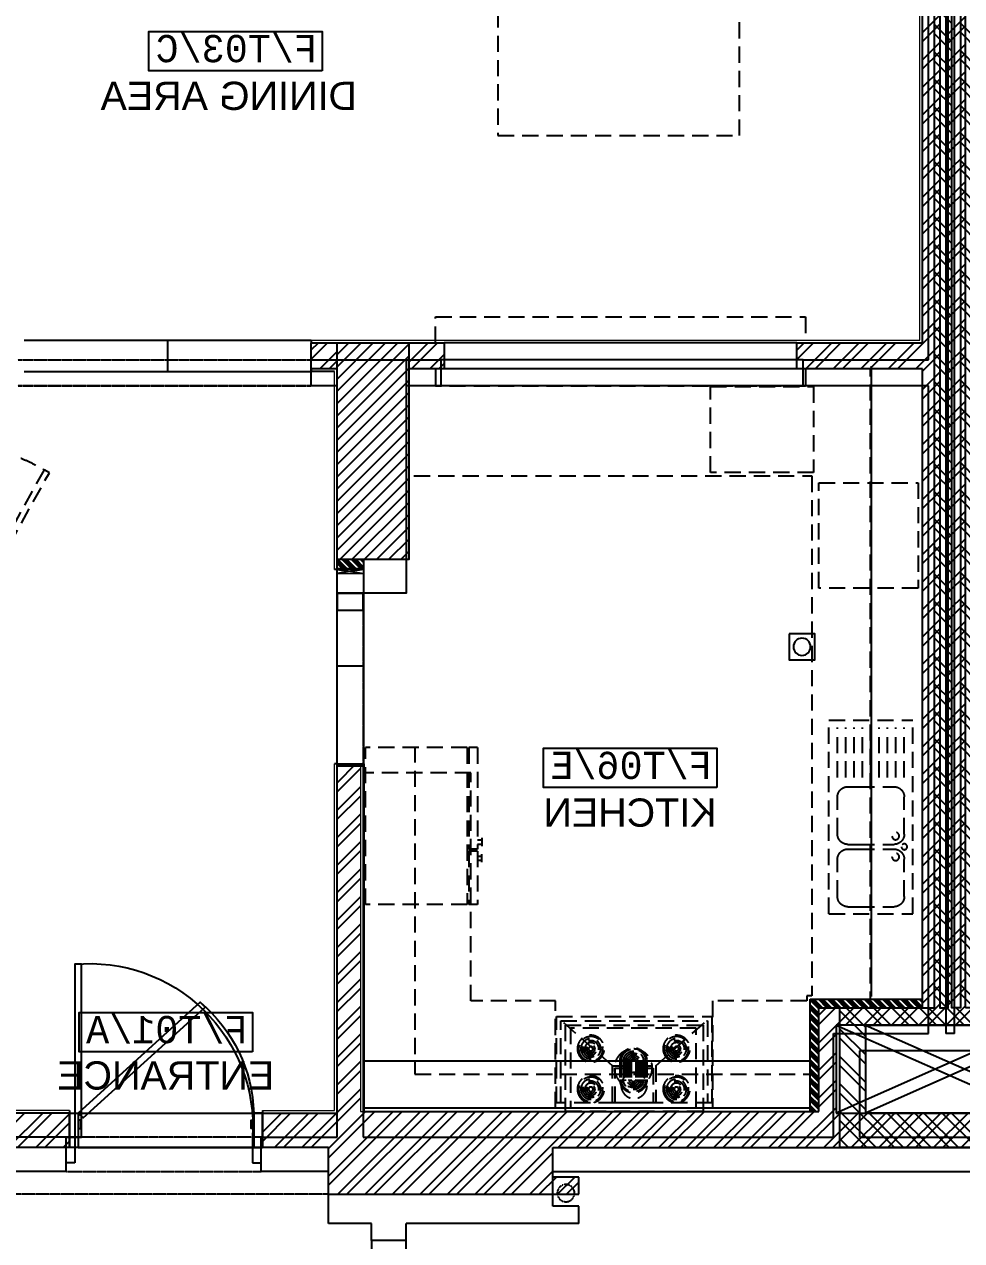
# Model space of a CAD drawing. Header units: millimetres. Extents: x 186805 to 449048, y 2167 to 51540.
# Drawn here: x 271732 to 277161, y 33332 to 40375 of the extents above; entities that cross this region are included whole.
import ezdxf
from ezdxf.enums import TextEntityAlignment as Align

# ---------------------------------------------------------------- set-up
doc = ezdxf.new("R2010")
doc.units = ezdxf.units.MM
for name, pattern in [('3117.NEW ID XR$0$BF$0$HIDDEN2', [0.1875, 0.125, -0.0625]), ('BC$0$HIDDEN2', [0.1875, 0.125, -0.0625]), ('HIDDEN2', [0.1875, 0.125, -0.0625])]:
    doc.linetypes.add(name, pattern=pattern)
doc.layers.get('0').update_dxf_attribs({"linetype": 'CONTINUOUS'})
for name, color, linetype, lineweight in [('0-60x60-C', 3, 'CONTINUOUS', 13), ('0-akl-plasterline', 9, 'CONTINUOUS', 13), ('ARCHITRAVE', 2, 'CONTINUOUS', 13)]:
    doc.layers.add(name, color=color, linetype=linetype, lineweight=lineweight)
for name, color, linetype in [('0-AKL-P1TILES', 8, 'CONTINUOUS'), ('3117.NEW ID XR$0$BF$0$A-ABOV', 1, '3117.NEW ID XR$0$BF$0$HIDDEN2'), ('A-ABOV', 1, 'HIDDEN2'), ('A-ABOVE DOOR', 1, 'HIDDEN2'), ('A-CONC-BLDG', 6, 'CONTINUOUS'), ('a-door', 4, 'CONTINUOUS'), ('A-ROOM_ID', 3, 'CONTINUOUS'), ('A-ROOM_NBR', 40, 'CONTINUOUS'), ('a-wall', 140, 'CONTINUOUS'), ('BC$0$a-door', 3, 'CONTINUOUS'), ('BC--FIT-DRAIN', 2, 'CONTINUOUS'), ('BC-A-ABOV', 8, 'BC$0$HIDDEN2'), ('BC-A-HATCH', 8, 'CONTINUOUS'), ('BC-A-wall', 6, 'CONTINUOUS'), ('BC-dim', 1, 'CONTINUOUS'), ('HATCH', 8, 'CONTINUOUS'), ('PIB-FP1$0$A-COLS', 7, 'CONTINUOUS'), ('TC-FLOORING', 41, 'CONTINUOUS')]:
    doc.layers.add(name, color=color, linetype=linetype)
doc.styles.add('SITE SURVEY ROOM$0$SITE SURVEY ROOM$0$XREF1$0$XREF1$0$XREF1$0$paris 2-3-4.DWG124$0$guest room-2$0$FINAL DRGS1$0$C2', font='swissk.ttf', dxfattribs={"height": 0.4})
doc.styles.add('style1', font='monos.ttf')
pattern_1 = [(315, (-189031.63, 11508.82), (-79.54951, -79.54951), []), (315, (-188978.59, 11508.82), (-79.54951, -79.54951), [])]
pattern_2 = [(225, (-72400.937, 14410.717), (-26.516504, 26.516504), []), (225, (-72400.937, 14401.88), (-26.516504, 26.516504), []), (225, (-72400.937, 14393.04), (-26.516504, 26.516504), []), (225, (-72400.937, 14384.2), (-26.516504, 26.516504), [])]

# ---------------------------------------------------------------- blocks, each defined once
blk = doc.blocks.new('A$C7C4A1575')
at = {"layer": 'A-ABOV', "color": 8}
for p, q in [((41195.1, 13250), (42895.1, 13250)), ((41195.1, 13100), (42895.1, 13100))]:
    blk.add_line(p, q, dxfattribs=at)
blk.add_circle((44370.1, 17925), 50, dxfattribs=at)
blk.add_circle((44370.1, 17925), 50, dxfattribs=at)
at = {"layer": 'A-ABOVE DOOR', "color": 8}
for p, q in [((41475.1, 17800), (42605.1, 17800)), ((42605.1, 17600), (41475.1, 17600)), ((43045.1, 15450), (43045.1, 14550)), ((43195.1, 14550), (43195.1, 15450)), ((42895.1, 13250), (41195.1, 13250)), ((41195.1, 13100), (42895.1, 13100))]:
    blk.add_line(p, q, dxfattribs=at)
at = {"layer": 'A-CONC-BLDG', "color": 8}
blk.add_lwpolyline([(43045.1, 13100), (43445.1, 13100), (43445.1, 14450), (43045.1, 14450)], close=True, dxfattribs=at)
at = {"layer": 'a-door', "color": 8, "lineweight": -3}
for p, q in [((43244, 18200), (43244, 18250)), ((43444, 18250), (43444, 18200)), ((43444, 18200), (43244, 18200))]:
    blk.add_line(p, q, dxfattribs=at)
for points in [[(41525.1, 17750), (41475.1, 17750), (41475.1, 17600), (41525.1, 17600)], [(41525.1, 17600), (41565.1, 17600), (41565.1, 16600), (41525.1, 16600), (41525.1, 17750)]]:
    blk.add_lwpolyline(points, dxfattribs=at)
blk.add_lwpolyline([(42555.1, 17750), (42605.1, 17750), (42605.1, 17600), (42555.1, 17600)], close=True, dxfattribs=at)
blk.add_arc((41612.4, 17540.6), 944.6, 264.69979, 3.60686, dxfattribs=at)
at = {"layer": 'a-wall', "color": 8}
for p, q in [((43244, 18200), (43244, 18100)), ((43444, 18200), (43444, 18100)), ((42995.1, 18100), (42995.1, 17800)), ((43244, 18100), (42995.1, 18100)), ((44445.1, 18100), (43444, 18100)), ((44445.1, 18100), (44445.1, 18000)), ((44445.1, 18000), (44295.1, 18000)), ((44295.1, 18000), (44295.1, 17800)), ((41475.1, 17800), (41095.1, 17800)), ((41475.1, 17800), (41475.1, 17600)), ((42605.1, 17800), (42605.1, 17600)), ((42995.1, 17800), (42605.1, 17800)), ((41475.1, 17600), (41045.1, 17600)), ((42605.1, 17600), (43045.1, 17600)), ((43045.1, 17600), (43045.1, 15450)), ((43195.1, 15450), (43195.1, 17600)), ((43195.1, 17600), (45920.1, 17600)), ((45920.1, 17600), (45920.1, 17000)), ((46070.1, 17100), (46070.1, 17600)), ((47120.1, 17100), (46070.1, 17100)), ((45920.1, 17000), (46470.1, 17000)), ((46470.1, 17000), (46470.1, 13250)), ((46620.1, 17000), (46570.1, 17000)), ((46570.1, 5450), (46570.1, 17000)), ((46620.1, 17000), (46620.1, 5450)), ((43045.1, 15450), (43195.1, 15450)), ((43045.1, 14550), (43195.1, 14550)), ((43045.1, 14450), (43045.1, 14550)), ((43195.1, 14550), (43195.1, 14450)), ((43045.1, 14450), (43195.1, 14450)), ((42895.1, 13250), (42895.1, 13100)), ((43045.1, 13250), (42895.1, 13250)), ((43645.1, 13250), (43445.1, 13250)), ((45745.1, 13250), (43645.1, 13250)), ((43645.1, 13100), (43645.1, 13250)), ((46470.1, 13250), (45745.1, 13250)), ((45745.1, 13250), (45745.1, 13100)), ((42895.1, 13100), (43045.1, 13100)), ((43445.1, 13100), (43645.1, 13100)), ((45745.1, 13100), (43645.1, 13100)), ((45745.1, 13100), (46470.1, 13100)), ((46470.1, 13100), (46470.1, 5450))]:
    blk.add_line(p, q, dxfattribs=at)
for points in [[(44295.1, 17800), (48895.1, 17800)], [(46070.1, 17600), (47120.1, 17600)]]:
    blk.add_lwpolyline(points, dxfattribs=at)
blk = doc.blocks.new('A$C32DD6ECA')
at = {"layer": '0-60x60-C', "color": 16, "xscale": 0.04183124983683228, "yscale": 0.04183124983683228, "zscale": 0.04183124983683228, "rotation": 180}
blk.add_blockref('A$C7C4A1575', (4397.08, 2202.64), dxfattribs=at)
blk = doc.blocks.new('A$C7DAB1636')
at = {"layer": 'BC-A-HATCH'}
h = blk.add_hatch(dxfattribs=at)
h.set_pattern_fill('ANSI32', color=256, scale=300, style=0)
h.set_pattern_definition([(315, (-72400.94, 14410.72), (-79.54951, -79.54951), []), (315, (-72347.9, 14410.72), (-79.54951, -79.54951), [])])
h.paths.add_polyline_path([(15050.4, 5552.1), (14667.4, 5552.1), (14667.4, 5282.1), (13217.4, 5282.1), (13217.4, 5382.1), (13367.4, 5382.1), (13367.4, 5552.1), (10427.4, 5552.1), (10427.4, 6361.8), (10977.4, 6361.8), (10977.4, 17762.1), (10617.4, 17762.1), (10617.4, 18012.1), (10967.4, 18012.1), (10967.4, 20762.1), (10717.4, 20762.1), (10717.4, 21012.1), (11417.4, 21012.1), (11417.4, 20762.1), (11167.4, 20762.1), (11167.4, 18012.1), (11492.4, 18012.1), (11492.4, 17762.1), (11227.4, 17762.1), (11227.4, 10212.1), (11952.4, 10212.1), (11952.4, 10062.1), (11227.4, 10062.1), (11227.4, 6361.8), (11827.4, 6361.8), (11827.4, 5761.8), (14482.4, 5761.8), (14482.4, 7774.1), (14617.4, 7774.1), (14617.4, 5752.1), (15050.4, 5752.1)])
h.paths.add_polyline_path([(11727.4, 5752.1), (11727.4, 6261.8), (11227.4, 6261.8), (10577.4, 6261.8), (10577.4, 5752.1)], flags=16)
h.paths.add_polyline_path([(11127.4, 6361.8), (11127.4, 17762.1), (11077.4, 17762.1), (11077.4, 6361.8)], flags=17)
h = blk.add_hatch(dxfattribs=at)
h.set_pattern_fill('ANSI32', color=256, scale=300, style=0)
h.set_pattern_definition(pattern_1)
h.paths.add_polyline_path([(22963.3, 5282.1), (16532.4, 5282.1), (16532.4, 5552.1), (16167.4, 5552.1), (16167.4, 5752.1), (16582.4, 5752.1), (16582.4, 6512.1), (16732.4, 6512.1), (16732.4, 5482.1), (19397.4, 5482.1), (19397.4, 7492.1), (19347.4, 7492.1), (19347.4, 7637.1), (20192.4, 7637.1), (20192.4, 8587.1), (20342.4, 8587.1), (20342.4, 7492.1), (19537.4, 7492.1), (19537.4, 5482.1), (21677.4, 5482.1), (21677.4, 5892.1), (21747.4, 5892.1), (21777.4, 5862.1), (21777.4, 5482.1), (22713.3, 5482.1), (22713.3, 6403.1), (22322.3, 6403.1), (22284.2, 6441.2), (22284.2, 6503.1), (22713.3, 6503.1), (22713.3, 7492.1), (21331.3, 7492.1), (21331.3, 7622.1), (22076.3, 7622.1), (22076.3, 9727.1), (21326.3, 9727.1), (21326.3, 9877.1), (22076.3, 9877.1), (22076.3, 11787.1), (21381.3, 11787.1), (21381.3, 11937.1), (22076.3, 11937.1), (22076.3, 13612.1), (22176.3, 13570.7), (22176.3, 9087.4), (22317.4, 9087.4), (22317.4, 13519.5), (22417.4, 13478.1), (22417.4, 9087.1), (22963.3, 9087.1)])
h.paths.add_polyline_path([(22813.3, 5482.1), (22863.3, 5482.1), (22863.3, 7492.1), (22813.3, 7492.1)], flags=16)
h.paths.add_polyline_path([(22863.3, 7537.2), (22863.3, 8937.1), (22267.4, 8937.1), (22267.4, 7537.2)], flags=16)
h = blk.add_hatch(dxfattribs=at)
h.set_pattern_fill('ANSI32', color=256, scale=300, style=0)
h.set_pattern_definition(pattern_1)
h.paths.add_polyline_path([(14202.4, 10062.1), (13997.4, 10062.1), (13997.4, 10212.1), (14202.4, 10212.1)])
h = blk.add_hatch(dxfattribs=at)
h.set_pattern_fill('ANSI31', color=1, scale=400, style=0)
h.set_pattern_definition([(315, (-189031.626, 11508.82), (-35.355339, -35.355339), [])])
h.paths.add_polyline_path([(14617.4, 8957.1), (14202.4, 8957.1), (14202.4, 10212.1), (14617.4, 10212.1)])
h = blk.add_hatch(dxfattribs=at)
h.set_pattern_fill('ANSI32', color=256, scale=300, style=0)
h.set_pattern_definition(pattern_1)
h.paths.add_polyline_path([(14767.4, 10062.1), (14617.4, 10062.1), (14617.4, 10212.1), (14767.4, 10212.1)])
at = {"layer": 'HATCH'}
h = blk.add_hatch(dxfattribs=at)
h.set_pattern_fill('ANSI34', color=256, scale=50, angle=450, style=0)
h.set_pattern_definition(pattern_2)
h.paths.add_polyline_path([(14617.4, 8905.1), (14462.4, 8905.1), (14462.4, 8957.1), (14617.4, 8957.1)])
h = blk.add_hatch(dxfattribs=at)
h.set_pattern_fill('ANSI31', color=256, scale=9, angle=90, style=0)
h.set_pattern_definition([(225, (-47938.4759, 14408.7172), (-0.795495129, 0.795495129), [])])
h.paths.add_polyline_path([(14617.4, 8900.1), (14617.4, 8900.1), (14588.9, 8900.1), (14588.9, 8897.6), (14583.9, 8897.6), (14583.9, 8900.1), (14557.9, 8900.1), (14557.9, 8897.6), (14552.9, 8897.6), (14552.9, 8900.1), (14526.9, 8900.1), (14526.9, 8897.6), (14521.9, 8897.6), (14521.9, 8900.1), (14495.9, 8900.1), (14495.9, 8897.6), (14490.9, 8897.6), (14490.9, 8900.1), (14462.4, 8900.1), (14462.4, 8905.1), (14617.4, 8905.1)])
h = blk.add_hatch(dxfattribs=at)
h.set_pattern_fill('ANSI34', color=256, scale=50, angle=450, style=0)
h.set_pattern_definition(pattern_2)
h.paths.add_polyline_path([(11877.4, 5761.8), (11827.4, 5761.8), (11827.4, 6361.8), (11227.4, 6361.8), (11227.4, 6411.8), (11877.4, 6411.8)])
at = {"layer": '0-AKL-P1TILES'}
for p, q in [((15598.4, 10047.1), (15598.4, 10227.1)), ((11524.9, 10077.2), (11524.9, 6426.9)), ((11882.4, 6052.1), (14467.4, 6052.1))]:
    blk.add_line(p, q, dxfattribs=at)
at = {"layer": '0-akl-plasterline', "color": 61}
for p, q in [((11242.4, 10227.1), (11242.4, 17747.1)), ((14767.4, 10227.1), (11242.4, 10227.1)), ((14632.4, 8900.1), (14632.4, 10047.1)), ((14482.4, 7774.1), (14482.4, 5761.8)), ((14632.4, 5767.1), (14632.4, 7774.1)), ((14482.4, 5761.8), (14462.4, 5761.8)), ((15050.4, 5767.1), (14632.4, 5767.1)), ((16167.4, 5767.1), (16567.4, 5767.1))]:
    blk.add_line(p, q, dxfattribs=at)
at = {"layer": '3117.NEW ID XR$0$BF$0$A-ABOV'}
blk.add_line((14667.4, 5282.1), (16532.4, 5282.1), dxfattribs=at)
at = {"layer": 'A-ROOM_NBR'}
for points in [[(14704.9, 11787.1), (15708.6, 11787.1), (15708.6, 12015.2), (14704.9, 12015.2)], [(12418.1, 7636.9), (13421.8, 7636.9), (13421.8, 7865), (12418.1, 7865)], [(15107.4, 6107.1), (16111.2, 6107.1), (16111.2, 6335.2), (15107.4, 6335.2)]]:
    blk.add_lwpolyline(points, close=True, dxfattribs=at)
at = {"layer": 'ARCHITRAVE'}
for p, q in [((14462.4, 8877.1), (14462.4, 8900.1)), ((14490.9, 8900.1), (14462.4, 8900.1)), ((14617.4, 8877.1), (14462.4, 8877.1)), ((14490.9, 8897.6), (14490.9, 8900.1)), ((14495.9, 8897.6), (14490.9, 8897.6)), ((14521.9, 8900.1), (14495.9, 8900.1)), ((14495.9, 8900.1), (14495.9, 8897.6)), ((14521.9, 8897.6), (14521.9, 8900.1)), ((14526.9, 8897.6), (14521.9, 8897.6)), ((14552.9, 8900.1), (14526.9, 8900.1)), ((14526.9, 8900.1), (14526.9, 8897.6)), ((14552.9, 8897.6), (14552.9, 8900.1)), ((14557.9, 8897.6), (14552.9, 8897.6)), ((14583.9, 8900.1), (14557.9, 8900.1)), ((14557.9, 8900.1), (14557.9, 8897.6)), ((14583.9, 8897.6), (14583.9, 8900.1)), ((14588.9, 8897.6), (14583.9, 8897.6)), ((14588.9, 8900.1), (14588.9, 8897.6)), ((14617.4, 8900.1), (14588.9, 8900.1)), ((14617.4, 8905.1), (14617.4, 8877.1))]:
    blk.add_line(p, q, dxfattribs=at)
at = {"layer": 'BC$0$a-door'}
for points in [[(16117.4, 5752.1), (16089.1, 5723.9), (15382, 6366), (15410.3, 6394.2)], [(15100.4, 5552.1), (15050.4, 5552.1), (15050.4, 5752.1), (15100.4, 5752.1)], [(15100.4, 5662.1), (15115.4, 5662.1), (15115.4, 5712.1), (15100.4, 5712.1)], [(16117.4, 5662.1), (16102.4, 5662.1), (16102.4, 5712.1), (16117.4, 5712.1)], [(16117.4, 5552.1), (16167.4, 5552.1), (16167.4, 5752.1), (16117.4, 5752.1)]]:
    blk.add_lwpolyline(points, close=True, dxfattribs=at)
blk.add_arc((15972.9, 5726.9), 872.8, 130.13057, 178.34371, dxfattribs=at)
at = {"layer": 'BC--FIT-DRAIN', "color": 5}
blk.add_lwpolyline([(11999.9, 8527.1), (11999.9, 8377.1), (11849.9, 8377.1), (11849.9, 8527.1)], close=True, dxfattribs=at)
at = {"layer": 'BC--FIT-DRAIN', "color": 3}
blk.add_circle((11924.9, 8452.1), 50, dxfattribs=at)
at = {"layer": 'BC-A-ABOV', "ltscale": 750}
for p, q in [((14047.4, 10362.1), (11904.4, 10362.1)), ((11904.4, 10362.1), (11904.4, 10227.1)), ((14047.4, 10212.1), (14047.4, 10362.1)), ((11904.4, 10062.1), (11904.4, 9962.1)), ((14047.4, 10062.1), (14047.4, 9962.1)), ((11904.4, 9962.1), (14047.4, 9962.1)), ((11282.4, 6906.9), (11282.4, 8026.9)), ((11769.4, 8026.9), (11282.4, 8026.9)), ((11332.4, 7695.3), (11332.4, 7985.5)), ((11380.8, 7695.3), (11380.8, 7985.5)), ((11429.2, 7695.3), (11429.2, 7985.5)), ((11477.5, 7695.3), (11477.5, 7985.5)), ((11525.9, 7695.3), (11525.9, 7985.5)), ((11574.3, 7695.3), (11574.3, 7985.5)), ((11622.6, 7695.3), (11622.6, 7985.5)), ((11671, 7695.3), (11671, 7985.5)), ((11719.4, 7695.3), (11719.4, 7985.5)), ((11769.4, 6906.9), (11769.4, 8026.9)), ((13803.8, 7869.2), (13803.8, 7280.4)), ((13803.8, 7869.2), (13853.8, 7869.2)), ((13853.8, 7869.2), (13853.8, 7280.4)), ((13863.8, 7869.2), (13863.8, 6959.2)), ((13863.8, 7869.2), (14453.8, 7869.2)), ((14453.8, 6959.2), (14453.8, 7869.2)), ((11597.8, 7642.2), (11392.4, 7642.2)), ((11659.4, 7642.2), (11597.8, 7642.2)), ((11332.4, 7368), (11332.4, 7582.2)), ((11719.4, 7368), (11719.4, 7582.2)), ((13780.3, 7345.4), (13780.3, 7298.5)), ((13803.8, 7333.7), (13780.3, 7333.7)), ((11597.8, 7308), (11392.4, 7308)), ((11597.8, 7281.1), (11392.4, 7281.1)), ((11659.4, 7308), (11597.8, 7308)), ((11659.4, 7281.1), (11597.8, 7281.1)), ((13803.8, 7310.2), (13780.3, 7310.2)), ((13803.8, 7280.4), (13853.8, 7280.4)), ((13803.8, 7269.2), (13803.8, 6959.2)), ((13803.8, 7269.2), (13853.8, 7269.2)), ((13853.8, 7269.2), (13853.8, 6959.2)), ((11332.4, 7006.9), (11332.4, 7221.1)), ((11719.4, 7006.9), (11719.4, 7221.1)), ((13780.3, 7204.2), (13780.3, 7251.1)), ((13803.8, 7239.4), (13780.3, 7239.4)), ((13803.8, 7216), (13780.3, 7216)), ((11769.4, 6906.9), (11282.4, 6906.9)), ((11597.8, 6946.9), (11392.4, 6946.9)), ((11659.4, 6946.9), (11597.8, 6946.9)), ((13803.8, 6959.2), (13853.8, 6959.2)), ((13863.8, 6959.2), (14453.8, 6959.2)), ((13322.4, 6286.8), (12472.4, 6286.8)), ((12472.4, 6286.8), (12472.4, 5811.8)), ((12772.4, 6026.8), (12475.8, 6286.8)), ((13022.4, 6026.8), (13319.1, 6286.8)), ((13322.4, 5811.8), (13322.4, 6286.8)), ((12497.4, 6261.8), (12497.4, 5761.8)), ((13297.4, 6261.8), (12497.4, 6261.8)), ((13297.4, 6261.8), (13297.4, 5761.8)), ((13022.4, 6026.8), (12772.4, 6026.8)), ((12772.4, 6026.8), (12772.4, 5811.8)), ((12823.1, 6052.8), (12823.1, 5946.3)), ((12830.5, 6052.8), (12830.5, 5946.3)), ((12843.1, 6052.8), (12843.1, 5946.3)), ((12854.3, 6052.8), (12854.3, 5946.3)), ((12865.6, 6052.8), (12865.6, 5946.3)), ((12876.9, 6052.8), (12876.9, 5946.3)), ((12888.1, 6052.8), (12888.1, 5946.3)), ((12914.1, 6052.8), (12914.1, 5946.3)), ((12925.4, 6052.8), (12925.4, 5946.3)), ((12936.7, 6052.8), (12936.7, 5946.3)), ((12947.9, 6052.8), (12947.9, 5946.3)), ((12959.2, 6052.8), (12959.2, 5946.3)), ((12971.8, 6052.8), (12971.8, 5946.3)), ((12979.1, 6052.8), (12979.1, 5946.3)), ((13022.4, 5811.8), (13022.4, 6026.8)), ((12497.4, 5761.8), (13297.4, 5761.8))]:
    blk.add_line(p, q, dxfattribs=at)
at = {"layer": 'BC-A-ABOV', "color": 1, "ltscale": 750}
for p, q in [((11527.4, 6361.8), (11527.4, 10062.1)), ((14167.4, 7875.3), (14167.4, 5977.1)), ((14167.4, 5977.1), (11877.4, 5977.1))]:
    blk.add_line(p, q, dxfattribs=at)
at = {"layer": 'BC-A-ABOV', "ltscale": 750}
for points in [[(12285.9, 12412.1), (13685.9, 12412.1), (13685.9, 11412.1), (12285.9, 11412.1)], [(12455.1, 9958.8), (11857.4, 9958.8), (11857.4, 9462.1), (12455.1, 9462.1)], [(16613, 8939.1), (16582.4, 8922.1), (16284.3, 9460.1), (16314.9, 9477)], [(11827.4, 9402.1), (11252.8, 9402.1), (11252.8, 8792.5), (11827.4, 8792.5)], [(13347.4, 5811.8), (13347.4, 6311.8), (12447.4, 6311.8), (12447.4, 5811.8)], [(13264.9, 5782.7), (12538.8, 5782.7), (12538.8, 6244.4), (13264.9, 6244.4)], [(12787.4, 5811.8), (13007.4, 5811.8), (13007.4, 6011.8), (12787.4, 6011.8)]]:
    blk.add_lwpolyline(points, close=True, dxfattribs=at)
at = {"layer": 'BC-A-ABOV', "color": 1, "ltscale": 750}
for points in [[(14172.4, 9442.1), (11867.4, 9442.1), (11867.4, 6431.8), (11897.4, 6431.8), (11897.4, 6401.8), (12442.4, 6401.8), (12442.4, 5781.8)], [(13352.4, 5781.8), (13352.4, 6401.8), (13842.4, 6401.8), (13842.4, 7721.8), (14462.4, 7721.8)]]:
    blk.add_lwpolyline(points, dxfattribs=at)
at = {"layer": 'BC-A-ABOV', "ltscale": 750}
for centre, radius in [((11382.6, 7356.3), 21), ((11332.3, 7294.3), 16.8), ((11382.6, 7235.6), 21), ((12651.9, 6124.8), 78), ((13148.1, 6124.8), 78), ((12651.9, 6124.8), 70.6), ((12651.9, 6124.8), 58.1), ((12651.9, 6124.8), 46.8), ((12651.9, 6124.8), 35.5), ((12651.9, 6124.8), 24.3), ((12651.9, 6124.8), 13), ((13148.1, 6124.8), 70.6), ((13148.1, 6124.8), 58.1), ((13148.1, 6124.8), 46.8), ((13148.1, 6124.8), 35.5), ((13148.1, 6124.8), 24.3), ((13148.1, 6124.8), 13), ((12901.8, 6013.6), 110), ((12897.4, 5911.8), 75), ((12651.9, 5890.3), 78), ((12651.9, 5890.3), 70.6), ((12651.9, 5890.3), 58.1), ((12651.9, 5890.3), 46.8), ((12651.9, 5890.3), 35.5), ((13148.1, 5890.3), 78), ((13148.1, 5890.3), 70.6), ((13148.1, 5890.3), 58.1), ((13148.1, 5890.3), 46.8), ((13148.1, 5890.3), 35.5), ((12651.9, 5890.3), 24.3), ((12651.9, 5890.3), 13), ((13148.1, 5890.3), 24.3), ((13148.1, 5890.3), 13)]:
    blk.add_circle(centre, radius, dxfattribs=at)
for centre, radius, start, end in [((16795.3, 8690.1), 921.9, 103.34868, 121.4009), ((11392.4, 7582.2), 60, 90, 180), ((11659.4, 7582.2), 60, 0, 90), ((11392.4, 7368), 60, 180, 270), ((11659.4, 7368), 60, 270, 0), ((11392.4, 7221.1), 60, 90, 180), ((11659.4, 7221.1), 60, 0, 90), ((11392.4, 7006.9), 60, 180, 270), ((11659.4, 7006.9), 60, 270, 0), ((12901.1, 6052.8), 78, 0, 180), ((12901.1, 6052.8), 70.6, 0, 180), ((12901.1, 6052.8), 58.1, 0, 180), ((12901.1, 6052.8), 46.8, 0, 180), ((12901.1, 6052.8), 35.5, 0, 180), ((12901.1, 6052.8), 24.3, 0, 180), ((12901.1, 6052.8), 13, 0, 180), ((12901.1, 5946.3), 78, 180, 0), ((12901.1, 5946.3), 70.6, 180, 0), ((12901.1, 5946.3), 58.1, 180, 0), ((12901.1, 5946.3), 46.8, 180, 0), ((12901.1, 5946.3), 35.5, 180, 0), ((12901.1, 5946.3), 24.3, 180, 0), ((12901.1, 5946.3), 13, 180, 0)]:
    blk.add_arc(centre, radius, start, end, dxfattribs=at)
at = {"layer": 'BC-A-wall'}
for p, q in [((10977.4, 6361.8), (10977.4, 17762.1)), ((11227.4, 10212.1), (11227.4, 17762.1)), ((11954.4, 10212.1), (11227.4, 10212.1)), ((11954.4, 10062.1), (11954.4, 10212.1)), ((14202.4, 10212.1), (13997.4, 10212.1)), ((13997.4, 10212.1), (13997.4, 10062.1)), ((14767.4, 10212.1), (14617.4, 10212.1)), ((14767.4, 10062.1), (14767.4, 10212.1)), ((11227.4, 10062.1), (11954.4, 10062.1)), ((11227.4, 6361.8), (11227.4, 10062.1)), ((13997.4, 10062.1), (14202.4, 10062.1)), ((14617.4, 10062.1), (14767.4, 10062.1)), ((14462.4, 8900.1), (14462.4, 8957.1)), ((14617.4, 8905.1), (14617.4, 8957.1)), ((14617.4, 8905.1), (14462.4, 8905.1)), ((14617.4, 7774.1), (14462.4, 7774.1)), ((14462.4, 7774.1), (14462.4, 5761.8)), ((14617.4, 5752.1), (14617.4, 7774.1)), ((10427.4, 6361.8), (10977.4, 6361.8)), ((10427.4, 6361.8), (10427.4, 5552.1)), ((11827.4, 6361.8), (11227.4, 6361.8)), ((11827.4, 5761.8), (11827.4, 6361.8)), ((10577.4, 6261.8), (11227.4, 6261.8)), ((10577.4, 6261.8), (10577.4, 5752.1)), ((11227.4, 6261.8), (11727.4, 6261.8)), ((11727.4, 6261.8), (11727.4, 5752.1)), ((11727.4, 5752.1), (10577.4, 5752.1)), ((14462.4, 5761.8), (11827.4, 5761.8)), ((15050.4, 5752.1), (14617.4, 5752.1)), ((15050.4, 5752.1), (15050.4, 5552.1)), ((16167.4, 5752.1), (16582.4, 5752.1)), ((16167.4, 5752.1), (16167.4, 5552.1)), ((13367.4, 5552.1), (10427.4, 5552.1)), ((13367.4, 5382.1), (13367.4, 5552.1)), ((14667.4, 5552.1), (15050.4, 5552.1)), ((14667.4, 5282.1), (14667.4, 5552.1)), ((16167.4, 5552.1), (16532.4, 5552.1)), ((13217.4, 5282.1), (13217.4, 5382.1)), ((13217.4, 5382.1), (13367.4, 5382.1)), ((14667.4, 5282.1), (13217.4, 5282.1))]:
    blk.add_line(p, q, dxfattribs=at)
at = {"layer": 'BC-A-wall', "color": 2}
for p, q in [((11877.4, 6411.8), (11227.4, 6411.8)), ((11877.4, 5761.8), (11877.4, 6411.8))]:
    blk.add_line(p, q, dxfattribs=at)
at = {"layer": 'BC-A-wall'}
blk.add_lwpolyline([(11127.4, 17762.1), (11127.4, 6361.8), (11077.4, 6361.8), (11077.4, 17762.1)], dxfattribs=at)
blk.add_lwpolyline([(14617.4, 10212.1), (14202.4, 10212.1), (14202.4, 8957.1), (14617.4, 8957.1)], close=True, dxfattribs=at)
at = {"layer": 'BC-dim'}
blk.add_line((14462.4, 5781.8), (11877.4, 5781.8), dxfattribs=at)
at = {"layer": 'HATCH'}
for p, q in [((14462.4, 8900.1), (14617.4, 8877.1)), ((14617.4, 8900.1), (14462.4, 8877.1))]:
    blk.add_line(p, q, dxfattribs=at)
at = {"layer": 'PIB-FP1$0$A-COLS'}
for p, q in [((11727.4, 6261.8), (10577.4, 5752.1)), ((10577.4, 6261.8), (11727.4, 5752.1))]:
    blk.add_line(p, q, dxfattribs=at)
at = {"layer": 'TC-FLOORING', "color": 2}
for p, q in [((16429.4, 10227.1), (14767.4, 10227.1)), ((11954.4, 10212.1), (13997.4, 10212.1)), ((11954.4, 10062.1), (13997.4, 10062.1)), ((16429.4, 10047.1), (14767.4, 10047.1)), ((14462.4, 7774.1), (14462.4, 8905.1)), ((14617.4, 7774.1), (14617.4, 8900.1)), ((16117.4, 5752.1), (15100.4, 5752.1)), ((16117.4, 5552.1), (15100.4, 5552.1))]:
    blk.add_line(p, q, dxfattribs=at)
at = {"layer": 'TC-FLOORING', "color": 61}
for p, q in [((14767.4, 10227.1), (14767.4, 10212.1)), ((14632.4, 10047.1), (14767.4, 10047.1)), ((14767.4, 10062.1), (14767.4, 10047.1)), ((14617.4, 8900.1), (14632.4, 8900.1)), ((14617.4, 7774.1), (14632.4, 7774.1)), ((15050.4, 5767.1), (15050.4, 5752.1)), ((16167.4, 5767.1), (16167.4, 5752.1))]:
    blk.add_line(p, q, dxfattribs=at)
at = {"layer": 'TC-FLOORING'}
blk.add_line((14462.4, 8339.6), (14617.4, 8339.6), dxfattribs=at)
blk.add_lwpolyline([(15050.4, 5552.1), (16167.4, 5552.1), (16167.4, 5752.1), (15050.4, 5752.1)], close=True, dxfattribs=at)
at = {"layer": 'A-ROOM_ID', "color": 7, "style": 'style1'}
for s, p in [('F/T03/C', (14734.8, 11915.8)), ('F/T06/E', (12448, 7765.7)), ('F/T01/A', (15137.3, 6235.8))]:
    blk.add_text(s, height=157.5, dxfattribs=at).set_placement(p, align=Align.MIDDLE_LEFT)
at = {"layer": 'A-ROOM_ID', "style": 'SITE SURVEY ROOM$0$SITE SURVEY ROOM$0$XREF1$0$XREF1$0$XREF1$0$paris 2-3-4.DWG124$0$guest room-2$0$FINAL DRGS1$0$C2'}
for s, height, p in [('DINING AREA', 163.545, (15245.1, 11560.6)), ('KITCHEN', 163.55, (12921, 7410.4)), ('ENTRANCE', 163.55, (15610.3, 5888.4))]:
    blk.add_text(s, height=height, dxfattribs=at).set_placement(p, align=Align.CENTER)

msp = doc.modelspace()

# ---------------------------------------------------------------- block references
at = {"linetype": 'ByBlock', "xscale": -1}
msp.add_blockref('A$C7DAB1636', (288161.3, 28318.7), dxfattribs=at)
at = {"linetype": 'ByBlock'}
msp.add_blockref('A$C7DAB1636', (266026.5, 28318.7), dxfattribs=at)
at = {"layer": '0-60x60-C', "color": 16, "xscale": -23.90557308239969, "yscale": 23.90557308239969, "zscale": 23.90557308239969}
msp.add_blockref('A$C32DD6ECA', (335613.6, -1123), dxfattribs=at)

doc.saveas('drawing.dxf')
